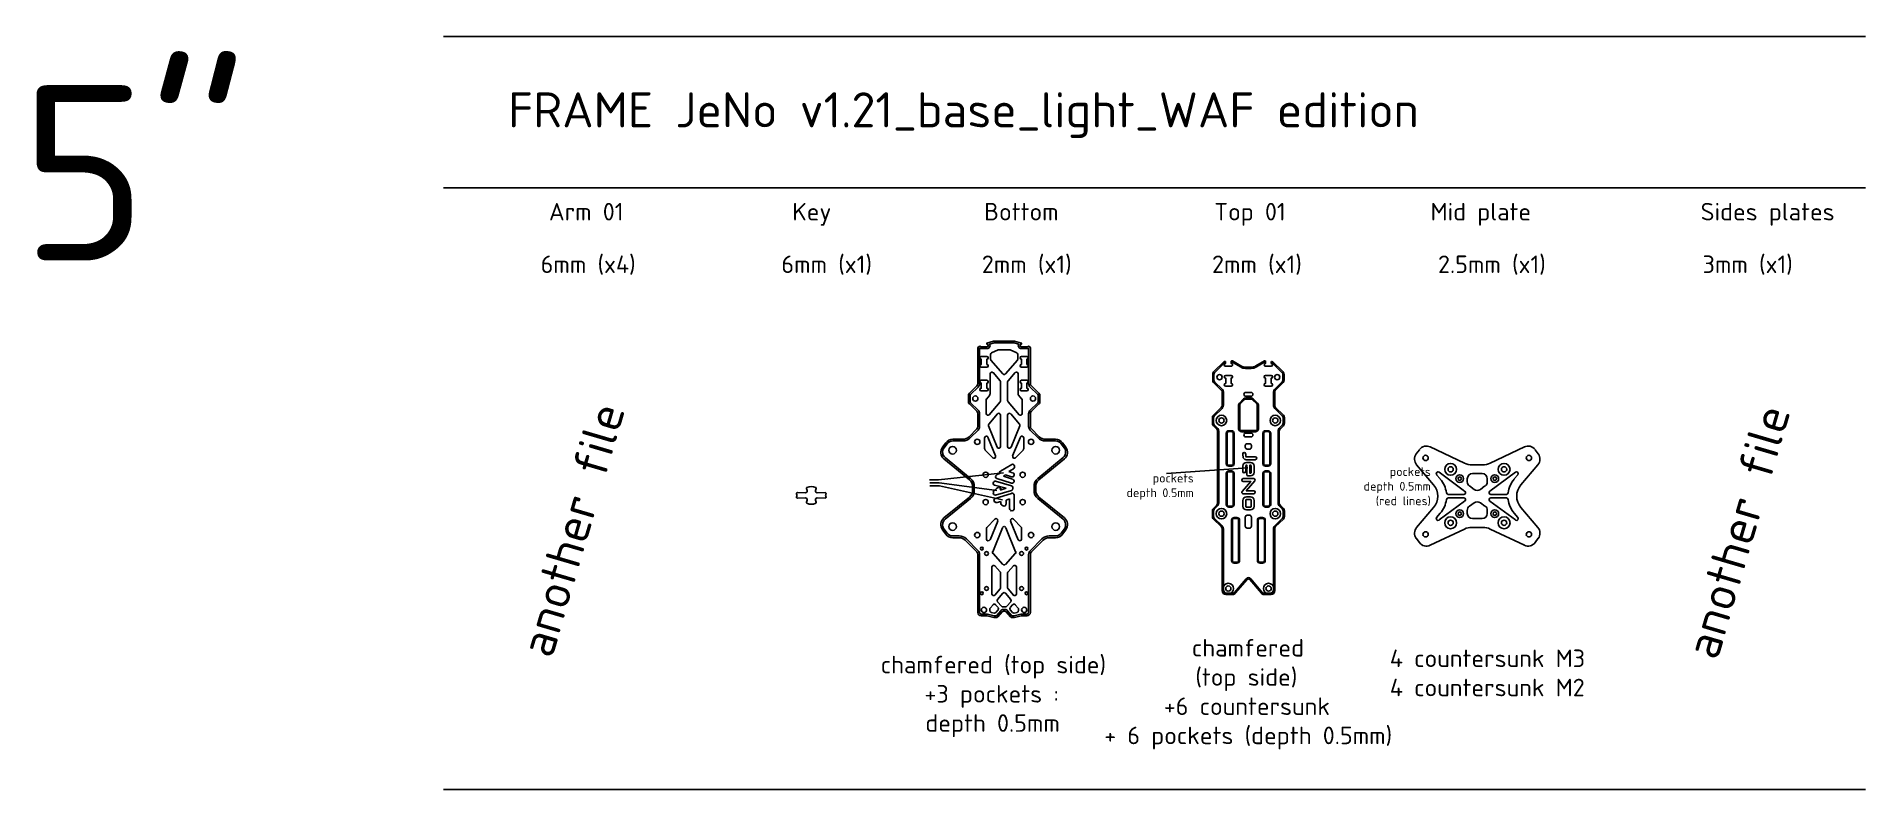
# Model space of a CAD drawing. Header units: millimetres. Extents: x -232 to 812, y 0 to 429.
import ezdxf

# ---------------------------------------------------------------- set-up
doc = ezdxf.new("R2010")
doc.units = ezdxf.units.MM
doc.linetypes.add('JIS_09_08', pattern=[10.75, 8, -0.55, 0.55, -0.55, 0.55, -0.55])
for name, color, linetype in [('Calque1', 150, 'Continuous'), ('Calque1_chamfered', 40, 'Continuous'), ('Calque1_countersunk', 90, 'Continuous'), ('Calque1_pocket', 10, 'Continuous')]:
    doc.layers.add(name, color=color, linetype=linetype)
doc.styles.get("Standard").update_dxf_attribs({"font": 'arial.ttf'})

msp = doc.modelspace()

# ---------------------------------------------------------------- linework, layer by layer
for p, q in [((319.7, 180.7), (282.5, 176.6)), ((459.2, 183.5), (412.7, 180.3)), ((282.5, 176.6), (277.4, 176.6)), ((282.9, 174.9), (277.6, 174.9)), ((283.1, 173.2), (277.6, 173.2)), ((282.9, 174.9), (315.8, 170.5)), ((283.1, 173.2), (319.1, 165.2))]:
    msp.add_line(p, q)
at = {"layer": 'Calque1'}
for p, q in [((0, 429.5), (811.7, 429.5)), ((0, 343.2), (811.7, 343.2)), ((312.9, 249.1), (316.7, 250.7)), ((317.1, 250.8), (320, 250.8)), ((323, 250.8), (320, 250.8)), ((327.2, 249.1), (323.4, 250.7)), ((312.3, 245.5), (312.3, 248.2)), ((319.3, 237), (312.5, 244.9)), ((320.8, 237), (327.6, 244.9)), ((327.8, 245.5), (327.8, 248.2)), ((312, 225.6), (312, 237.1)), ((313.8, 237.8), (317.8, 233.1)), ((318, 232.5), (318, 221.8)), ((322, 232.5), (322, 221.8)), ((326.3, 237.8), (322.3, 233.1)), ((328, 225.6), (328, 237.1)), ((309.7, 222.1), (309.7, 214.4)), ((310, 222.7), (311.8, 224.9)), ((317.8, 221.1), (311.5, 213.7)), ((322.3, 221.1), (328.6, 213.7)), ((330.1, 222.7), (328.3, 224.9)), ((330.4, 222.1), (330.4, 214.4)), ((458, 226.5), (460.9, 226.5)), ((460.9, 224.3), (458, 224.3)), ((311.3, 208.4), (316.3, 214.2)), ((318, 213.6), (318, 195.6)), ((322, 213.6), (322, 195.6)), ((328.8, 208.4), (323.8, 214.2)), ((308.9, 194.4), (308.9, 200.6)), ((310.8, 201), (315.2, 190.3)), ((311.1, 207.4), (316.1, 195.3)), ((329, 207.4), (324, 195.3)), ((329.3, 201), (324.9, 190.3)), ((331.2, 194.4), (331.2, 200.6)), ((460.9, 203.3), (458, 203.3)), ((458, 201.1), (460.9, 201.1)), ((309.1, 193.7), (313.5, 189.2)), ((331, 193.7), (326.6, 189.2)), ((555.3, 191.4), (557.1, 193.8)), ((582.8, 186.1), (563.2, 195.4)), ((597.4, 186.1), (617, 195.4)), ((624.9, 191.4), (623.1, 193.8)), ((555.5, 185.2), (565.2, 173.8)), ((566.9, 179.5), (569, 177.1)), ((568.3, 181), (582.9, 170.1)), ((590.1, 185.2), (587.1, 185.2)), ((590.1, 180.2), (587.4, 180.2)), ((590.1, 185.2), (593.2, 185.2)), ((590.1, 180.2), (592.8, 180.2)), ((611.9, 181), (597.3, 170.1)), ((613.3, 179.5), (611.2, 177.1)), ((624.7, 185.2), (615, 173.8)), ((206.6, 169.2), (202, 169.3)), ((207.6, 170.5), (207.2, 171.6)), ((212.3, 170.5), (212.7, 171.6)), ((213.3, 169.2), (217.9, 169.3)), ((573.5, 168.3), (582.4, 168.3)), ((584.4, 177.2), (584.4, 175.5)), ((585.7, 173.1), (588.3, 171.1)), ((594.5, 173.1), (591.9, 171.1)), ((595.8, 177.2), (595.8, 175.5)), ((606.7, 168.3), (597.9, 168.3)), ((206.6, 166.3), (202, 166.2)), ((207.6, 165), (207.2, 163.8)), ((212.3, 165), (212.7, 163.8)), ((213.3, 166.3), (217.9, 166.2)), ((565.2, 160.8), (555.5, 149.5)), ((566.9, 155.2), (569, 157.6)), ((568.3, 153.7), (582.9, 164.5)), ((573.5, 166.3), (582.4, 166.3)), ((584.4, 157.5), (584.4, 159.2)), ((585.7, 161.6), (588.3, 163.5)), ((594.5, 161.6), (591.9, 163.5)), ((595.8, 157.5), (595.8, 159.2)), ((611.9, 153.7), (597.3, 164.5)), ((606.7, 166.3), (597.9, 166.3)), ((613.3, 155.2), (611.2, 157.6)), ((615, 160.8), (624.7, 149.5)), ((310, 149), (310, 142.8)), ((310.3, 149.7), (314.7, 154.2)), ((312, 142.4), (316.4, 153.1)), ((313.5, 135.6), (319.1, 149.3)), ((326.6, 135.6), (321, 149.3)), ((328.1, 142.4), (323.7, 153.1)), ((329.8, 149.7), (325.4, 154.2)), ((330, 149), (330, 142.8)), ((563.2, 139.3), (582.8, 148.5)), ((587.1, 149.5), (590.1, 149.5)), ((590.1, 154.5), (587.4, 154.5)), ((590.1, 154.5), (592.8, 154.5)), ((593.2, 149.5), (590.1, 149.5)), ((617, 139.3), (597.4, 148.5)), ((555.3, 143.3), (557.1, 140.8)), ((624.9, 143.3), (623.1, 140.8)), ((313, 111.5), (313, 126.8)), ((313.7, 134.6), (319.3, 128.4)), ((314.8, 127.5), (317.8, 124.2)), ((326.4, 134.6), (320.8, 128.4)), ((325.3, 127.5), (322.3, 124.2)), ((327, 111.5), (327, 126.8)), ((318, 123.5), (318, 115)), ((322, 123.5), (322, 115)), ((313.7, 105.3), (312.1, 103.4)), ((317.8, 114.4), (314.8, 110.9)), ((315.2, 105.3), (316.6, 103.7)), ((319.3, 111.9), (316.3, 108.4)), ((316.3, 107.1), (318.5, 104.5)), ((320.8, 111.9), (323.8, 108.4)), ((323.8, 107.1), (321.6, 104.5)), ((322.3, 114.4), (325.3, 110.9)), ((324.9, 105.3), (323.5, 103.7)), ((326.4, 105.3), (328, 103.4)), ((311.8, 102), (311.8, 102.8)), ((314.4, 100.6), (312.6, 101)), ((316.6, 102.4), (315.3, 101)), ((320, 104.1), (319.3, 104.1)), ((320, 104.1), (320.8, 104.1)), ((323.5, 102.4), (324.8, 101)), ((325.7, 100.6), (327.5, 101)), ((328.3, 102), (328.3, 102.8)), ((0, 0), (811.7, 0))]:
    msp.add_line(p, q, dxfattribs=at)
for points in [[(320, 101.6), (319.6, 101.6, 0.219685), (318.9, 101.3), (316.5, 98.4, -0.219685), (315.7, 98.1), (314.6, 98.1, -0.053022), (314.2, 98.1), (310.3, 99, 0.053022), (309.9, 99), (307, 99, -0.414214), (305, 101), (305, 134.1, 0.198912), (304.5, 135.5), (297.8, 142.1, 0.198912), (294.3, 143.6), (290.7, 143.6, -0.237956), (286.7, 145.6), (284.9, 148.1, -0.39909), (285.7, 154.9), (300.2, 166.8, 0.224285), (302, 170.7), (302, 171.7), (302, 172.7, 0.224285), (300.2, 176.6), (285.7, 188.5, -0.39909), (284.9, 195.3), (286.7, 197.7, -0.237956), (290.7, 199.8), (296.5, 199.8, 0.198912), (300, 201.2), (304.5, 205.7, 0.198912), (305, 207.1), (305, 214.3, 0.198912), (304.5, 215.7), (300.2, 219.9, -0.198912), (299.6, 221.4), (299.6, 223), (299.6, 224.6, -0.198912), (300.2, 226), (304.5, 230.2, 0.198912), (305, 231.6), (305, 251.8, -0.322824), (305.7, 252.7), (306.3, 252.9, 0.284915), (307, 252.5), (310.2, 252.5, 1), (310.2, 254.1), (310.2, 254.6), (314, 255.7, -0.069107), (314.6, 255.8), (320, 255.8)], [(320, 101.6), (320.5, 101.6, -0.219685), (321.2, 101.3), (323.6, 98.4, 0.219685), (324.4, 98.1), (325.5, 98.1, 0.053022), (325.9, 98.1), (329.8, 99, -0.053022), (330.2, 99), (333, 99, 0.414214), (335, 101), (335, 134.1, -0.198912), (335.6, 135.5), (342.3, 142.1, -0.198912), (345.8, 143.6), (349.4, 143.6, 0.237956), (353.4, 145.6), (355.2, 148.1, 0.39909), (354.4, 154.9), (339.9, 166.8, -0.224285), (338.1, 170.7), (338.1, 171.7), (338.1, 172.7, -0.224285), (339.9, 176.6), (354.4, 188.5, 0.39909), (355.2, 195.3), (353.4, 197.7, 0.237956), (349.4, 199.8), (343.6, 199.8, -0.198912), (340.1, 201.2), (335.6, 205.7, -0.198912), (335, 207.1), (335, 214.3, -0.198912), (335.6, 215.7), (339.9, 219.9, 0.198912), (340.5, 221.4), (340.5, 223), (340.5, 224.6, 0.198912), (339.9, 226), (335.6, 230.2, -0.198912), (335, 231.6), (335, 251.8, 0.322824), (334.4, 252.7), (333.8, 252.9, -0.284915), (333, 252.5), (329.9, 252.5, -1), (329.9, 254.1), (329.9, 254.6), (326, 255.7, 0.069107), (325.5, 255.8), (320, 255.8)], [(459.5, 120.1, 0.219685), (458.7, 119.7), (452, 111.9, -0.219685), (450.5, 111.2), (446.5, 111.2, -0.414214), (444.5, 113.2), (444.5, 148.5, 0.198912), (443.9, 149.9), (439.5, 154.2, -0.198912), (438.9, 155.7), (438.9, 158.9, -0.198912), (439.5, 160.3), (441.2, 162, 0.198912), (441.8, 163.4), (441.8, 204.3, 0.198912), (441.2, 205.8), (439.5, 207.5, -0.198912), (438.9, 208.9), (438.9, 212.1, -0.198912), (439.5, 213.5), (443.9, 217.9, 0.198912), (444.5, 219.3), (444.5, 226.9, 0.198912), (444.2, 227.6), (439.6, 232.1, -0.198912), (439.1, 233.5), (439.1, 235.2), (439.1, 236.8, -0.198912), (439.6, 238.2), (445.6, 244.1, -0.668179), (446.4, 243.8), (446.4, 243, 1), (446.4, 241.4), (449.6, 241.4, 1.000028), (449.6, 243), (449.6, 244.1, -0.58149), (450.3, 244.5), (455.2, 241.6, 0.134807), (457.8, 240.9), (459.5, 240.9)], [(459.5, 120.1, -0.219685), (460.2, 119.7), (466.9, 111.9, 0.219685), (468.4, 111.2), (472.5, 111.2, 0.414214), (474.5, 113.2), (474.5, 148.5, -0.198912), (475, 149.9), (479.4, 154.2, 0.198912), (480, 155.7), (480, 158.9, 0.198912), (479.4, 160.3), (477.7, 162, -0.198912), (477.1, 163.4), (477.1, 204.3, -0.198912), (477.7, 205.8), (479.4, 207.5, 0.198912), (480, 208.9), (480, 212.1, 0.198912), (479.4, 213.5), (475, 217.9, -0.198912), (474.5, 219.3), (474.5, 226.9, -0.198912), (474.8, 227.6), (479.3, 232.1, 0.198912), (479.9, 233.5), (479.9, 235.2), (479.9, 236.8, 0.198912), (479.3, 238.2), (473.3, 244.1, 0.668179), (472.5, 243.8), (472.5, 243, -1), (472.5, 241.4), (469.3, 241.4, -1.000028), (469.3, 243), (469.3, 244.1, 0.58149), (468.6, 244.5), (463.7, 241.6, -0.134807), (461.1, 240.9), (459.5, 240.9)]]:
    msp.add_lwpolyline(points, format="xyb", dxfattribs=at)
for points in [[(310.2, 245.4, 1), (310.2, 247), (307, 247, 1), (307, 245.4), (307, 242.5, 1), (307, 240.9), (310.2, 240.9, 1), (310.2, 242.5)], [(329.9, 245.4, -1), (329.9, 247), (333, 247, -1), (333, 245.4), (333, 242.5, -1), (333, 240.9), (329.9, 240.9, -1), (329.9, 242.5)], [(310.2, 231.8, 1), (310.2, 233.4), (307, 233.4, 1), (307, 231.8), (307, 228.9, 1), (307, 227.3), (310.2, 227.3, 1), (310.2, 228.9)], [(329.9, 231.8, -1), (329.9, 233.4), (333, 233.4, -1), (333, 231.8), (333, 228.9, -1), (333, 227.3), (329.9, 227.3, -1), (329.9, 228.9)], [(449.6, 230.1, 1), (449.6, 231.7), (449.6, 234.6, 1), (449.6, 236.2), (446.5, 236.2, 1), (446.5, 234.6), (446.5, 231.7, 1), (446.5, 230.1)], [(469.3, 230.1, -1), (469.3, 231.7), (469.3, 234.6, -1), (469.3, 236.2), (472.5, 236.2, -1), (472.5, 234.6), (472.5, 231.7, -1), (472.5, 230.1)], [(457.9, 222.7), (461, 222.7, -0.198912), (461.7, 222.4), (464.2, 219.9, -0.198912), (464.5, 219.2), (464.5, 205.7, -0.414214), (463.5, 204.7), (455.5, 204.7, -0.414214), (454.5, 205.7), (454.5, 219.2, -0.198912), (454.8, 219.9), (457.2, 222.4, -0.198912)], [(448.3, 204.1), (449.8, 204.1, -0.414214), (450.8, 203.1), (450.8, 185.9, -0.414214), (449.8, 184.9), (448.3, 184.9, -0.414214), (447.3, 185.9), (447.3, 203.1, -0.414214)], [(470.7, 204.1), (469.2, 204.1, 0.414214), (468.2, 203.1), (468.2, 185.9, 0.414214), (469.2, 184.9), (470.7, 184.9, 0.414214), (471.7, 185.9), (471.7, 203.1, 0.414214)], [(448.3, 181.2), (449.8, 181.2, -0.414214), (450.8, 180.2), (450.8, 162.6, -0.414214), (449.8, 161.6), (448.3, 161.6, -0.414214), (447.3, 162.6), (447.3, 180.2, -0.414214)], [(470.7, 181.2), (469.2, 181.2, 0.414214), (468.2, 180.2), (468.2, 162.6, 0.414214), (469.2, 161.6), (470.7, 161.6, 0.414214), (471.7, 162.6), (471.7, 180.2, 0.414214)], [(451.4, 154.6), (452.9, 154.6, -0.414214), (453.9, 153.6), (453.9, 130.6, -0.414214), (452.9, 129.6), (451.4, 129.6, -0.414214), (450.4, 130.6), (450.4, 153.6, -0.414214)], [(467.6, 154.6), (466.1, 154.6, 0.414214), (465.1, 153.6), (465.1, 130.6, 0.414214), (466.1, 129.6), (467.6, 129.6, 0.414214), (468.6, 130.6), (468.6, 153.6, 0.414214)]]:
    msp.add_lwpolyline(points, format="xyb", close=True, dxfattribs=at)
for centre, radius in [((443, 235.2), 1.5), ((475.9, 235.2), 1.5), ((303.6, 223), 1.5), ((336.5, 223), 1.5), ((444.1, 210.5), 1.5), ((474.8, 210.5), 1.5), ((304.7, 198.3), 1.5), ((335.4, 198.3), 1.5), ((290.6, 193.5), 2.15), ((349.5, 193.5), 2.15), ((560.6, 189.1), 1.5), ((619.6, 189.1), 1.5), ((309.5, 179.5), 1.5), ((330.6, 179.5), 1.5), ((574.9, 182.6), 1.5), ((580.1, 177.3), 1), ((600.1, 177.3), 1), ((605.4, 182.6), 1.5), ((309.5, 163.9), 1.5), ((330.6, 163.9), 1.5), ((444.1, 157.3), 1.5), ((474.8, 157.3), 1.5), ((580.1, 157.3), 1), ((600.1, 157.3), 1), ((290.6, 149.9), 2.15), ((304.7, 145.1), 1.5), ((335.4, 145.1), 1.5), ((349.5, 149.9), 2.15), ((560.6, 145.5), 1.5), ((574.9, 152.1), 1.5), ((605.4, 152.1), 1.5), ((619.6, 145.5), 1.5), ((307.3, 137.4), 0.85), ((310, 134.6), 1.1), ((330, 134.6), 1.1), ((332.8, 137.4), 0.85), ((310, 114.6), 1.1), ((330, 114.6), 1.1), ((448, 114.6), 1.5), ((471, 114.6), 1.5), ((307.3, 111.9), 0.85), ((332.8, 111.9), 0.85), ((308.5, 102.4), 1.5), ((331.5, 102.4), 1.5)]:
    msp.add_circle(centre, radius, dxfattribs=at)
for centre, radius, start, end in [((317.1, 249.8), 1, 90, 112.861), ((323, 249.8), 1, 67.139, 90), ((313.3, 248.2), 1, 112.861, 180), ((313.3, 245.5), 1, 180, 220.6524), ((326.8, 248.2), 1, 0, 67.139), ((326.8, 245.5), 1, 319.3476, 0), ((313, 237.1), 1, 40.6524, 180), ((317, 232.5), 1, 0, 40.6524), ((320, 237.7), 1, 220.6524, 319.3476), ((323, 232.5), 1, 139.3476, 180), ((327, 237.1), 1, 360, 139.3476), ((310.7, 222.1), 1, 139.3476, 180), ((311, 225.6), 1, 319.3476, 0), ((317, 221.8), 1, 319.3476, 360), ((323, 221.8), 1, 180, 220.6524), ((329, 225.6), 1, 180, 220.6524), ((329.4, 222.1), 1, 360, 40.6524), ((458, 225.4), 1.1, 90, 270), ((460.9, 225.4), 1.1, 270, 90), ((310.7, 214.4), 1, 180, 319.3476), ((317, 213.6), 1, 0, 139.3476), ((323, 213.6), 1, 40.6524, 180), ((329.4, 214.4), 1, 220.6524, 360), ((309.9, 200.6), 1, 22.2736, 180), ((312, 207.8), 1, 139.3476, 198.9038), ((328.1, 207.8), 1, 341.0962, 40.6524), ((330.2, 200.6), 1, 360, 157.7264), ((458, 202.2), 1.1, 90, 270), ((460.9, 202.2), 1.1, 270, 90), ((309.9, 194.4), 1, 180, 224.2547), ((314.2, 189.9), 1, 224.2547, 22.2736), ((317, 195.6), 1, 202.3927, 0), ((323, 195.6), 1, 180, 337.6073), ((325.9, 189.9), 1, 157.7264, 315.7453), ((330.2, 194.4), 1, 315.7453, 360), ((559.3, 188.4), 5, 143.5397, 220.5599), ((561.1, 190.9), 5, 64.6114, 143.5397), ((619.1, 190.9), 5, 36.4603, 115.3886), ((620.9, 188.4), 5, 319.4401, 36.4603), ((567.7, 180.2), 1, 53.5397, 220.5599), ((587.1, 195.2), 10, 244.6114, 270), ((587.4, 177.2), 3, 90, 180), ((592.8, 177.2), 3, 0, 90), ((593.2, 195.2), 10, 270, 295.3886), ((612.5, 180.2), 1, 319.4401, 126.4603), ((202, 168.8), 0.5, 88.6322, 201.9187), ((199.4, 167.7), 2.36, 338.0813, 21.9187), ((206.6, 170.2), 1, 268.6322, 18.4473), ((207.7, 171.8), 0.5, 115.6835, 198.4473), ((210, 167), 5.76, 64.3165, 115.6835), ((213.3, 170.2), 1, 161.5527, 271.3678), ((212.2, 171.8), 0.5, 341.5527, 64.3165), ((217.9, 168.8), 0.5, 338.0813, 91.3678), ((220.5, 167.7), 2.36, 158.0813, 201.9187), ((557.6, 167.3), 10, 319.4401, 40.5599), ((557.6, 167.3), 15, 7.1808, 40.5599), ((573.5, 169.3), 1, 187.1808, 270), ((582.4, 169.3), 1, 270, 53.5397), ((587.4, 175.5), 3, 180, 233.5397), ((590.1, 173.6), 3, 233.5397, 306.4603), ((592.8, 175.5), 3, 306.4603, 0), ((597.9, 169.3), 1, 126.4603, 270), ((606.7, 169.3), 1, 270, 352.8192), ((622.6, 167.3), 15, 139.4401, 172.8192), ((622.6, 167.3), 10, 139.4401, 220.5599), ((202, 166.7), 0.5, 158.0813, 271.3678), ((206.6, 165.3), 1, 341.5527, 91.3678), ((207.7, 163.7), 0.5, 161.5527, 244.3165), ((210, 168.4), 5.76, 244.3165, 295.6835), ((213.3, 165.3), 1, 88.6322, 198.4473), ((212.2, 163.7), 0.5, 295.6835, 18.4473), ((217.9, 166.7), 0.5, 268.6322, 21.9187), ((557.6, 167.3), 15, 319.4401, 352.8192), ((573.5, 165.3), 1, 90, 172.8192), ((582.4, 165.3), 1, 306.4603, 90), ((587.4, 159.2), 3, 126.4603, 180), ((587.4, 157.5), 3, 180, 270), ((590.1, 161.1), 3, 53.5397, 126.4603), ((592.8, 157.5), 3, 270, 0), ((592.8, 159.2), 3, 0, 53.5397), ((597.9, 165.3), 1, 90, 233.5397), ((606.7, 165.3), 1, 7.1808, 90), ((622.6, 167.3), 15, 187.1808, 220.5599), ((311, 149), 1, 135.7453, 180), ((315.4, 153.5), 1, 337.7264, 135.7453), ((320, 149), 1, 22.2736, 157.7264), ((324.7, 153.5), 1, 44.2547, 202.2736), ((329, 149), 1, 0, 44.2547), ((559.3, 146.2), 5, 139.4401, 216.4603), ((567.7, 154.5), 1, 139.4401, 306.4603), ((587.1, 139.5), 10, 90, 115.3886), ((593.2, 139.5), 10, 64.6114, 90), ((612.5, 154.5), 1, 233.5397, 40.5599), ((620.9, 146.2), 5, 323.5397, 40.5599), ((311, 142.8), 1, 180, 337.7264), ((329, 142.8), 1, 202.2736, 0), ((561.1, 143.8), 5, 216.4603, 295.3886), ((619.1, 143.8), 5, 244.6114, 323.5397), ((314, 126.8), 1, 42.271, 180), ((314.4, 135.3), 1, 157.7264, 222.271), ((320, 129.1), 1, 222.271, 317.729), ((326, 126.8), 1, 0, 137.729), ((325.7, 135.3), 1, 317.729, 22.2736), ((317, 123.5), 1, 360, 42.271), ((317, 115), 1, 319.5607, 0), ((323, 123.5), 1, 137.729, 180), ((323, 115), 1, 180, 220.4393), ((314, 111.5), 1, 180, 319.5607), ((314.4, 104.7), 1, 40.2335, 139.5607), ((317.1, 107.7), 1, 139.5607, 220.2335), ((319.3, 105.1), 1, 220.2335, 270), ((320, 111.3), 1, 90, 139.5607), ((320, 111.3), 1, 40.4393, 90), ((320.8, 105.1), 1, 270, 319.7665), ((323, 107.7), 1, 319.7665, 40.4393), ((325.7, 104.7), 1, 40.4393, 139.7665), ((326, 111.5), 1, 220.4393, 0), ((312.8, 102.8), 1, 139.5607, 180), ((312.8, 102), 1, 180, 257.8595), ((314.6, 101.6), 1, 257.8595, 319.5607), ((315.8, 103), 1, 319.5607, 40.2335), ((324.3, 103), 1, 139.7665, 220.4393), ((325.5, 101.6), 1, 220.4393, 282.1405), ((327.3, 102), 1, 282.1405, 360), ((327.3, 102.8), 1, 360, 40.4393)]:
    msp.add_arc(centre, radius, start, end, dxfattribs=at)
at = {"layer": 'Calque1_chamfered'}
for p, q in [((449.6, 244.1), (454.9, 241)), ((457.8, 240.2), (459.5, 240.2)), ((461.1, 240.2), (459.5, 240.2)), ((469.3, 244.1), (464, 241))]:
    msp.add_line(p, q, dxfattribs=at)
for points in [[(320, 102.6), (319.6, 102.6, 0.219685), (318.1, 101.9), (315.7, 99.1), (314.6, 99.1, -0.053022), (314.4, 99.1), (310.5, 99.9, 0.053022), (309.9, 100), (307, 100, -0.414214), (306, 101), (306, 134.1, 0.198912), (305.2, 136.2), (298.5, 142.9, 0.198912), (294.3, 144.6), (290.7, 144.6, -0.237956), (287.5, 146.2), (285.7, 148.7, -0.39909), (286.4, 154.1), (300.9, 166, 0.224285), (303, 170.7), (303, 171.7), (303, 172.7, 0.224285), (300.9, 177.4), (286.4, 189.3, -0.39909), (285.7, 194.7), (287.5, 197.2, -0.237956), (290.7, 198.8), (296.5, 198.8, 0.198912), (300.7, 200.5), (305.2, 205, 0.198912), (306, 207.1), (306, 214.3, 0.198912), (305.2, 216.4), (300.9, 220.6, -0.198912), (300.6, 221.4), (300.6, 223), (300.6, 224.6, -0.198912), (300.9, 225.3), (305.2, 229.5, 0.198912), (306, 231.6), (306, 251.8), (306.1, 251.8, 0.147062), (307, 251.5), (310.2, 251.5, 0.556521), (311.8, 254.1), (314.3, 254.8, -0.069107), (314.6, 254.8), (320, 254.8)], [(320, 102.6), (320.5, 102.6, -0.219685), (322, 101.9), (324.4, 99.1), (325.5, 99.1, 0.053022), (325.7, 99.1), (329.6, 99.9, -0.053022), (330.2, 100), (333, 100, 0.414214), (334, 101), (334, 134.1, -0.198912), (334.9, 136.2), (341.6, 142.9, -0.198912), (345.8, 144.6), (349.4, 144.6, 0.237956), (352.6, 146.2), (354.4, 148.7, 0.39909), (353.7, 154.1), (339.2, 166, -0.224285), (337.1, 170.7), (337.1, 171.7), (337.1, 172.7, -0.224285), (339.2, 177.4), (353.7, 189.3, 0.39909), (354.4, 194.7), (352.6, 197.2, 0.237956), (349.4, 198.8), (343.6, 198.8, -0.198912), (339.4, 200.5), (334.9, 205, -0.198912), (334, 207.1), (334, 214.3, -0.198912), (334.9, 216.4), (339.2, 220.6, 0.198912), (339.5, 221.4), (339.5, 223), (339.5, 224.6, 0.198912), (339.2, 225.3), (334.9, 229.5, -0.198912), (334, 231.6), (334, 251.8), (334, 251.8, -0.147062), (333, 251.5), (329.9, 251.5, -0.556521), (328.3, 254.1), (325.8, 254.8, 0.069107), (325.5, 254.8), (320, 254.8)], [(459.5, 120.8, 0.219685), (458.2, 120.2), (451.5, 112.3, -0.219685), (450.5, 111.9), (446.5, 111.9, -0.414214), (445.2, 113.2), (445.2, 148.5, 0.198912), (444.4, 150.4), (440, 154.7, -0.198912), (439.6, 155.7), (439.6, 158.9, -0.198912), (440, 159.8), (441.7, 161.5, 0.198912), (442.5, 163.4), (442.5, 204.3, 0.198912), (441.7, 206.3), (440, 208, -0.198912), (439.6, 208.9), (439.6, 212.1, -0.198912), (440, 213), (444.4, 217.4, 0.198912), (445.2, 219.3), (445.2, 226.9, 0.198912), (444.7, 228.1), (440.1, 232.6, -0.198912), (439.8, 233.5), (439.8, 235.2), (439.8, 236.8, -0.198912), (440.1, 237.7), (446.4, 243.9)], [(459.5, 120.8, -0.219685), (460.8, 120.2), (467.4, 112.3, 0.219685), (468.4, 111.9), (472.5, 111.9, 0.414214), (473.8, 113.2), (473.8, 148.5, -0.198912), (474.6, 150.4), (478.9, 154.7, 0.198912), (479.3, 155.7), (479.3, 158.9, 0.198912), (478.9, 159.8), (477.2, 161.5, -0.198912), (476.4, 163.4), (476.4, 204.3, -0.198912), (477.2, 206.3), (478.9, 208, 0.198912), (479.3, 208.9), (479.3, 212.1, 0.198912), (478.9, 213), (474.6, 217.4, -0.198912), (473.8, 219.3), (473.8, 226.9, -0.198912), (474.3, 228.1), (478.8, 232.6, 0.198912), (479.2, 233.5), (479.2, 235.2), (479.2, 236.8, 0.198912), (478.8, 237.7), (472.5, 243.9)]]:
    msp.add_lwpolyline(points, format="xyb", dxfattribs=at)
for points in [[(457.9, 223.4), (461, 223.4, -0.198912), (462.2, 222.9), (464.7, 220.4, -0.198912), (465.2, 219.2), (465.2, 205.7, -0.414214), (463.5, 204), (455.5, 204, -0.414214), (453.8, 205.7), (453.8, 219.2, -0.198912), (454.3, 220.4), (456.7, 222.9, -0.198912)], [(448.3, 204.6), (449.8, 204.6, -0.414214), (451.3, 203.1), (451.3, 185.9, -0.414214), (449.8, 184.4), (448.3, 184.4, -0.414214), (446.8, 185.9), (446.8, 203.1, -0.414214)], [(470.7, 204.6), (469.2, 204.6, 0.414214), (467.7, 203.1), (467.7, 185.9, 0.414214), (469.2, 184.4), (470.7, 184.4, 0.414214), (472.2, 185.9), (472.2, 203.1, 0.414214)], [(448.3, 181.7), (449.8, 181.7, -0.414214), (451.3, 180.2), (451.3, 162.6, -0.414214), (449.8, 161.1), (448.3, 161.1, -0.414214), (446.8, 162.6), (446.8, 180.2, -0.414214)], [(470.7, 181.7), (469.2, 181.7, 0.414214), (467.7, 180.2), (467.7, 162.6, 0.414214), (469.2, 161.1), (470.7, 161.1, 0.414214), (472.2, 162.6), (472.2, 180.2, 0.414214)], [(451.4, 155.1), (452.9, 155.1, -0.414214), (454.4, 153.6), (454.4, 130.6, -0.414214), (452.9, 129.1), (451.4, 129.1, -0.414214), (449.9, 130.6), (449.9, 153.6, -0.414214)], [(467.6, 155.1), (466.1, 155.1, 0.414214), (464.6, 153.6), (464.6, 130.6, 0.414214), (466.1, 129.1), (467.6, 129.1, 0.414214), (469.1, 130.6), (469.1, 153.6, 0.414214)]]:
    msp.add_lwpolyline(points, format="xyb", close=True, dxfattribs=at)
for centre, start, end in [((457.8, 245.9), 239.2897, 270), ((461.1, 245.9), 270, 300.7103)]:
    msp.add_arc(centre, 5.7, start, end, dxfattribs=at)
at = {"layer": 'Calque1_countersunk'}
for centre, radius in [((444.1, 210.5), 3), ((474.8, 210.5), 3), ((574.9, 182.6), 3.4), ((580.1, 177.3), 2.2), ((600.1, 177.3), 2.2), ((605.4, 182.6), 3.4), ((444.1, 157.3), 3), ((474.8, 157.3), 3), ((580.1, 157.3), 2.2), ((600.1, 157.3), 2.2), ((574.9, 152.1), 3.4), ((605.4, 152.1), 3.4), ((448, 114.6), 3), ((471, 114.6), 3)]:
    msp.add_circle(centre, radius, dxfattribs=at)
at = {"layer": 'Calque1_pocket'}
for p, q in [((317.4, 180.3), (315.7, 179.4)), ((324.4, 185.3), (317.9, 181.5)), ((319.6, 178.7), (320.9, 179.5)), ((324.9, 177), (319.6, 178.7)), ((320.9, 179.5), (324.3, 178.3)), ((322.8, 181.3), (325.4, 182.9)), ((324.9, 180.6), (322.8, 181.3)), ((325.7, 179.3), (325.7, 179.6)), ((326, 183.8), (326, 184.4)), ((456.3, 184.5), (456.3, 181.3)), ((456.3, 181.3), (456.3, 181.3)), ((457.9, 184.5), (457.9, 181.3)), ((460.7, 186.5), (458.3, 186.5)), ((461.1, 184.5), (461.1, 180.9)), ((462.7, 184.5), (462.7, 180.9)), ((313.8, 174.6), (313.8, 174.8)), ((313.8, 174.6), (313.8, 174.5)), ((313.9, 169.5), (313.9, 169)), ((315.8, 171.9), (314.2, 170.3)), ((321.2, 171.9), (314.6, 173.6)), ((324.3, 168.9), (315, 166)), ((324.2, 173.2), (315.2, 175.8)), ((315.2, 167.9), (324.2, 170.5)), ((315.9, 177.4), (324.3, 174.7)), ((317.9, 171.9), (316.9, 172.2)), ((317.7, 170.8), (321.2, 171.9)), ((318.1, 171.2), (317.7, 170.8)), ((325, 171.6), (325, 172.2)), ((325.7, 175.7), (325.7, 176)), ((325.7, 160), (325.7, 167.9)), ((456.5, 177.3), (462.5, 177.3)), ((463.2, 176), (458.2, 170.3)), ((458.2, 170.3), (462.5, 170.3)), ((314.7, 164), (315.1, 163.8)), ((316, 163.7), (318.2, 164.3)), ((318.2, 164.3), (318.2, 163.1)), ((318.7, 162.1), (319.5, 161.7)), ((321.1, 165.1), (323.1, 165.7)), ((321.1, 162.7), (321.1, 165.1)), ((323.1, 165.7), (323.1, 160.2)), ((323.7, 159.2), (324.1, 159)), ((456.3, 164.9), (456.3, 161.5)), ((457.9, 164.9), (457.9, 161.5)), ((460.7, 166.9), (458.3, 166.9)), ((460.7, 165.3), (458.3, 165.3)), ((460.7, 161.1), (458.3, 161.1)), ((460.7, 159.5), (458.3, 159.5)), ((461.1, 164.9), (461.1, 161.5)), ((462.7, 164.9), (462.7, 161.5))]:
    msp.add_line(p, q, dxfattribs=at)
for points in [[(463.4, 188.1), (458.2, 188.1, -0.245066), (456.8, 188.8, -0.113399), (456.4, 189.7, -0.037158), (456.3, 191.5, -0.049183)], [(463.4, 189.7), (458.2, 189.7, -0.245066), (458.1, 189.7, -0.113399), (458, 190, -0.037158), (457.9, 191.5)], [(458.3, 184.9), (458.6, 184.9), (458.6, 179.7, 0.414214), (459.4, 178.9), (460.7, 178.9)], [(456.5, 175.7), (460.8, 175.7), (455.9, 170, 0.640968), (456.5, 168.7), (462.5, 168.7)]]:
    msp.add_lwpolyline(points, format="xyb", dxfattribs=at)
for points in [[(458.7, 197.2), (460.2, 197.2, -0.414214), (461.2, 196.2), (461.2, 195.2, -0.414214), (460.2, 194.2), (458.7, 194.2, -0.414214), (457.7, 195.2), (457.7, 196.2, -0.414214)], [(458.7, 156.4), (460.2, 156.4, -0.414214), (461.2, 155.4), (461.2, 150.1, -0.414214), (460.2, 149.1), (458.7, 149.1, -0.414214), (457.7, 150.1), (457.7, 155.4, -0.414214)]]:
    msp.add_lwpolyline(points, format="xyb", close=True, dxfattribs=at)
msp.add_lwpolyline([(460.7, 184.9), (460.2, 184.9), (460.2, 180.5), (460.7, 180.5)], dxfattribs=at)
for centre, radius, start, end in [((457.1, 191.5), 0.8, 0.5299, 180.5299), ((463.4, 188.9), 0.8, 270, 90), ((316.2, 178.4), 1.08, 119.9508, 252.2318), ((318.4, 180.6), 1.08, 119.9508, 195.0826), ((324.6, 179.3), 1.08, 250.9213, 0), ((324.9, 184.4), 1.08, 0, 120.3599), ((324.6, 179.6), 1.08, 0, 71.6711), ((324.9, 183.8), 1.08, 300.2164, 0), ((458.3, 184.5), 2, 90, 180), ((457.1, 181.3), 0.787, 180, 0), ((458.3, 184.5), 0.4, 90, 180), ((460.7, 184.5), 2, 0, 90), ((460.7, 184.5), 0.4, 0, 90), ((460.7, 180.9), 2, 270, 0), ((460.7, 180.9), 0.4, 270, 0), ((314.9, 174.8), 1.08, 73.8525, 180), ((314.9, 174.6), 1.08, 180, 255.5103), ((314.9, 169.5), 1.08, 134.2806, 180), ((314.9, 169), 1.08, 180, 286.0712), ((316.6, 171.1), 1.08, 75.5103, 134.2806), ((317.8, 171.5), 0.404, 315.8434, 75.5103), ((323.9, 172.2), 1.08, 0, 73.8525), ((323.9, 171.6), 1.08, 286.0712, 0), ((324.6, 175.7), 1.08, 252.2318, 0), ((324.6, 167.9), 1.08, 0, 107.465), ((324.6, 176), 1.08, 0, 72.7309), ((456.5, 176.5), 0.8, 90, 270), ((462.5, 176.5), 0.8, 319.3657, 90), ((462.5, 169.5), 0.8, 270, 90), ((315.3, 164.9), 1.08, 107.465, 240.1858), ((315.7, 164.7), 1.08, 240.1858, 285.8742), ((319.2, 163.1), 1.08, 180, 242.2367), ((320, 162.7), 1.08, 242.2367, 0), ((324.2, 160.2), 1.08, 180, 241.5522), ((324.6, 160), 1.08, 241.5522, 0), ((458.3, 164.9), 2, 90, 180), ((458.3, 161.5), 2, 180, 270), ((458.3, 164.9), 0.4, 90, 180), ((458.3, 161.5), 0.4, 180, 270), ((460.7, 164.9), 2, 0, 90), ((460.7, 164.9), 0.4, 0, 90), ((460.7, 161.5), 2, 270, 0), ((460.7, 161.5), 0.4, 270, 0)]:
    msp.add_arc(centre, radius, start, end, dxfattribs=at)

# ---------------------------------------------------------------- texts
at = {"linetype": 'JIS_09_08'}
for s, width, insert, char_height, attachment_point in [('{\\fISOCPEUR|b0|i0|c0|p34;5"}', 327.756, (-241.5, 401.8), 100, 1), ('{\\fISOCPEUR|b0|i0|c0|p34;FRAME JeNo v1.21_base_light_WAF edition}', 689.507, (36.9, 397.7), 20, 1), ('{\\fISOCPEUR|b0|i0|c0|p34;Arm 01}', 327.756, (60.2, 334.6), 10, 1), ('{\\fISOCPEUR|b0|i0|c0|p34;Key}', 327.756, (199.1, 334.6), 10, 1), ('{\\fISOCPEUR|b0|i0|c0|p34;Bottom}', 327.756, (308.6, 334.6), 10, 1), ('{\\fISOCPEUR|b0|i0|c0|p34;Top 01}', 327.756, (440, 334.6), 10, 1), ('{\\fISOCPEUR|b0|i0|c0|p34;Mid plate}', 327.756, (563.4, 334.6), 10, 1), ('{\\fISOCPEUR|b0|i0|c0|p34;Sides plates}', 327.756, (717.6, 334.6), 10, 1), ('{\\fISOCPEUR|b0|i0|c0|p34;6mm (x4)}', 327.756, (55.5, 304.6), 10, 1), ('{\\fISOCPEUR|b0|i0|c0|p34;6mm (x1)}', 327.756, (192.9, 304.6), 10, 1), ('{\\fISOCPEUR|b0|i0|c0|p34;2mm (x1)}', 327.756, (307.3, 304.6), 10, 1), ('{\\fISOCPEUR|b0|i0|c0|p34;2mm (x1)}', 327.756, (438.7, 304.6), 10, 1), ('{\\fISOCPEUR|b0|i0|c0|p34;2.5mm (x1)}', 327.756, (567.7, 304.6), 10, 1), ('{\\fISOCPEUR|b0|i0|c0|p34;3mm (x1)}', 327.756, (718.7, 304.6), 10, 1), ('{\\fISOCPEUR|b0|i0|c0|p34;pockets \\Pdepth 0.5mm }', 327.756, (428.3, 180.1), 5, 3), ('{\\fISOCPEUR|b0|i0|c0|p34;pockets \\Pdepth 0.5mm\\P(red lines) }', 327.756, (563.6, 183.8), 5, 3), ('\\pi133.87807;{\\fISOCPEUR|b0|i0|c0|p34;chamfered\\P\\pi135.87807;(top side)\\P\\pi117.87807;+6 countersunk\\P\\pi83.87807;+ 6 pockets (depth 0.5mm)}', 327.756, (293.3, 85.8), 10, 1), ('\\pi101.87807;{\\fISOCPEUR|b0|i0|c0|p34;chamfered (top side)\\P\\pi126.87807;+3 pockets :\\P\\pi127.37807;depth 0.5mm }', 327.756, (147.7, 76.2), 10, 1), ('\\pi109.87807;{\\fISOCPEUR|b0|i0|c0|p34;4 countersunk M3\\P4 countersunk M2}', 327.756, (430.3, 79.8), 10, 1)]:
    msp.add_mtext_dynamic_manual_height_columns(s, width=width, gutter_width=12.5, heights=[0], dxfattribs=dict(at, insert=insert, char_height=char_height, attachment_point=attachment_point))
at = {"linetype": 'JIS_09_08', "char_height": 20, "attachment_point": 1, "rotation": 73.6564}
for insert in [(42.8, 79.7), (708, 78.6)]:
    msp.add_mtext_dynamic_manual_height_columns('{\\fISOCPEUR|b0|i0|c0|p34;another file}', width=327.756, gutter_width=12.5, heights=[0], dxfattribs=dict(at, insert=insert))

doc.saveas('drawing.dxf')
